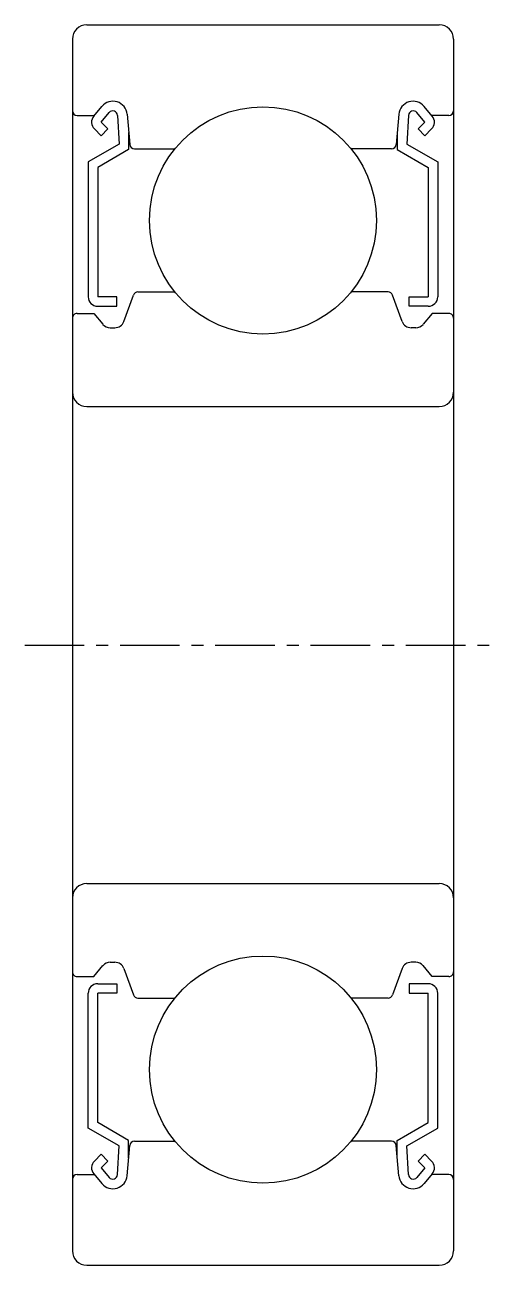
# Model space of a CAD drawing. Extents: x 89.5 to 147.3, y 89.5 to 141.3.
# Drawn here: x 137.34 to 147.34, y 115.27 to 141.27 of the extents above; entities outside this region: 2.
import ezdxf

# ---------------------------------------------------------------- set-up
doc = ezdxf.new("R2010")
doc.units = 0
doc.linetypes.add('CENTER', pattern=[2, 1.25, -0.25, 0.25, -0.25])
doc.layers.get('0').update_dxf_attribs({"linetype": 'CONTINUOUS'})
doc.layers.add('CENTER', color=1, linetype='CENTER')

msp = doc.modelspace()

# ---------------------------------------------------------------- linework, layer by layer
for p, q in [((138.638, 141.27), (146.038, 141.27)), ((138.338, 140.97), (138.338, 115.57)), ((146.338, 140.97), (146.338, 115.57)), ((138.438, 139.37), (138.798, 139.37)), ((138.787, 139.356), (138.958, 139.561)), ((138.94, 139.228), (139.111, 139.431)), ((139.287, 139.372), (139.319, 138.771)), ((139.487, 139.394), (139.541, 138.762)), ((145.19, 139.394), (145.136, 138.762)), ((145.39, 139.372), (145.357, 138.771)), ((145.736, 139.228), (145.566, 139.431)), ((145.89, 139.356), (145.719, 139.561)), ((146.238, 139.37), (145.878, 139.37)), ((139.081, 139.087), (138.941, 139.228)), ((145.595, 139.087), (145.736, 139.228)), ((138.94, 138.945), (138.799, 139.087)), ((138.94, 138.945), (139.081, 139.087)), ((139.519, 139.016), (139.519, 138.655)), ((145.157, 139.016), (145.157, 138.655)), ((145.736, 138.945), (145.595, 139.087)), ((145.736, 138.945), (145.878, 139.087)), ((139.319, 138.771), (138.669, 138.395)), ((139.519, 138.655), (138.869, 138.28)), ((139.641, 138.67), (140.489, 138.67)), ((145.036, 138.67), (144.188, 138.67)), ((145.157, 138.655), (145.807, 138.28)), ((145.357, 138.771), (146.007, 138.395)), ((138.669, 138.395), (138.669, 135.57)), ((146.007, 138.395), (146.007, 135.57)), ((138.869, 138.28), (138.869, 135.57)), ((145.807, 138.28), (145.807, 135.57)), ((139.269, 135.57), (138.869, 135.57)), ((139.269, 135.37), (139.269, 135.57)), ((139.417, 135.052), (139.619, 135.605)), ((139.713, 135.67), (140.489, 135.67)), ((144.964, 135.67), (144.188, 135.67)), ((145.26, 135.052), (145.058, 135.605)), ((145.407, 135.37), (145.407, 135.57)), ((145.407, 135.57), (145.807, 135.57)), ((138.438, 135.22), (138.788, 135.22)), ((138.788, 135.22), (138.98, 134.992)), ((138.869, 135.37), (139.269, 135.37)), ((145.807, 135.37), (145.407, 135.37)), ((145.888, 135.22), (145.697, 134.992)), ((146.238, 135.22), (145.888, 135.22)), ((139.133, 134.92), (139.229, 134.92)), ((145.544, 134.92), (145.448, 134.92)), ((138.638, 133.27), (146.038, 133.27)), ((138.638, 123.27), (146.038, 123.27)), ((138.788, 121.32), (138.98, 121.549)), ((139.133, 121.62), (139.229, 121.62)), ((139.417, 121.489), (139.619, 120.936)), ((145.26, 121.489), (145.058, 120.936)), ((145.544, 121.62), (145.448, 121.62)), ((145.888, 121.32), (145.697, 121.549)), ((138.438, 121.32), (138.788, 121.32)), ((138.869, 121.17), (139.269, 121.17)), ((139.269, 121.17), (139.269, 120.97)), ((145.407, 121.17), (145.407, 120.97)), ((145.807, 121.17), (145.407, 121.17)), ((146.238, 121.32), (145.888, 121.32)), ((138.669, 118.145), (138.669, 120.97)), ((138.869, 118.26), (138.869, 120.97)), ((139.269, 120.97), (138.869, 120.97)), ((145.407, 120.97), (145.807, 120.97)), ((145.807, 118.26), (145.807, 120.97)), ((146.007, 118.145), (146.007, 120.97)), ((139.713, 120.87), (140.489, 120.87)), ((144.964, 120.87), (144.188, 120.87)), ((139.319, 117.769), (138.669, 118.145)), ((139.519, 117.885), (138.869, 118.26)), ((145.157, 117.885), (145.807, 118.26)), ((145.357, 117.769), (146.007, 118.145)), ((139.519, 117.524), (139.519, 117.885)), ((139.641, 117.87), (140.489, 117.87)), ((145.036, 117.87), (144.188, 117.87)), ((145.157, 117.524), (145.157, 117.885)), ((138.94, 117.595), (138.799, 117.454)), ((138.94, 117.595), (139.081, 117.453)), ((139.287, 117.169), (139.319, 117.769)), ((139.487, 117.146), (139.541, 117.779)), ((145.19, 117.146), (145.136, 117.779)), ((145.39, 117.169), (145.357, 117.769)), ((145.736, 117.595), (145.595, 117.453)), ((145.736, 117.595), (145.878, 117.454)), ((138.94, 117.312), (139.111, 117.11)), ((139.081, 117.453), (138.941, 117.312)), ((145.736, 117.312), (145.566, 117.11)), ((145.595, 117.453), (145.736, 117.312)), ((138.438, 117.17), (138.798, 117.17)), ((138.787, 117.184), (138.958, 116.98)), ((145.89, 117.184), (145.719, 116.98)), ((146.238, 117.17), (145.878, 117.17)), ((138.638, 115.27), (146.038, 115.27))]:
    msp.add_line(p, q)
for centre in [(142.338, 137.17), (142.338, 119.37)]:
    msp.add_circle(centre, 2.381)
for centre, radius, start, end in [((138.638, 140.97), 0.3, 90, 180), ((146.038, 140.97), 0.3, 0, 90), ((139.188, 139.369), 0.3, 4.9354, 140.137), ((145.489, 139.369), 0.3, 39.863, 175.0646), ((138.438, 139.47), 0.1, 180, 270), ((139.187, 139.366), 0.1, 3.1017, 139.9503), ((145.49, 139.366), 0.1, 40.0497, 176.8983), ((146.238, 139.47), 0.1, 270, 0), ((138.94, 139.228), 0.2, 140.137, 225.002), ((145.737, 139.228), 0.2, 314.998, 39.863), ((139.641, 138.77), 0.1, 184.9354, 270), ((145.036, 138.77), 0.1, 270, 355.0646), ((138.869, 135.57), 0.2, 180, 270), ((139.713, 135.57), 0.1, 90, 159.9916), ((144.964, 135.57), 0.1, 20.0084, 90), ((145.807, 135.57), 0.2, 270, 0), ((138.438, 135.12), 0.1, 90, 180.8103), ((146.238, 135.12), 0.1, 359.1897, 90), ((139.133, 135.12), 0.2, 219.9762, 270), ((139.229, 135.12), 0.2, 270, 339.9916), ((145.448, 135.12), 0.2, 200.0084, 270), ((145.544, 135.12), 0.2, 270, 320.0238), ((138.638, 133.57), 0.3, 180, 270), ((146.038, 133.57), 0.3, 270, 0), ((138.638, 122.97), 0.3, 90, 180), ((146.038, 122.97), 0.3, 0, 90), ((138.438, 121.42), 0.1, 179.1897, 270), ((139.133, 121.42), 0.2, 90, 140.0238), ((139.229, 121.42), 0.2, 20.0084, 90), ((145.448, 121.42), 0.2, 90, 159.9916), ((145.544, 121.42), 0.2, 39.9762, 90), ((146.238, 121.42), 0.1, 270, 0.8103), ((138.869, 120.97), 0.2, 90, 180), ((145.807, 120.97), 0.2, 0, 90), ((139.713, 120.97), 0.1, 200.0084, 270), ((144.964, 120.97), 0.1, 270, 339.9916), ((139.641, 117.77), 0.1, 90, 175.0646), ((145.036, 117.77), 0.1, 4.9354, 90), ((138.94, 117.312), 0.2, 134.998, 219.863), ((145.737, 117.312), 0.2, 320.137, 45.002), ((138.438, 117.07), 0.1, 90, 180), ((139.188, 117.172), 0.3, 219.863, 355.0646), ((139.187, 117.174), 0.1, 220.0497, 356.8983), ((145.489, 117.172), 0.3, 184.9354, 320.137), ((145.49, 117.174), 0.1, 183.1017, 319.9503), ((146.238, 117.07), 0.1, 0, 90), ((138.638, 115.57), 0.3, 180, 270), ((146.038, 115.57), 0.3, 270, 0)]:
    msp.add_arc(centre, radius, start, end)
at = {"layer": 'CENTER', "color": 1, "linetype": 'CENTER'}
msp.add_line((137.338, 128.27), (147.338, 128.27), dxfattribs=at)

# ---------------------------------------------------------------- texts
for p in [(89.387, 97.049), (89.387, 89.549)]:
    msp.add_text('C6000ZZ', height=2).set_placement(p)

doc.saveas('drawing.dxf')
